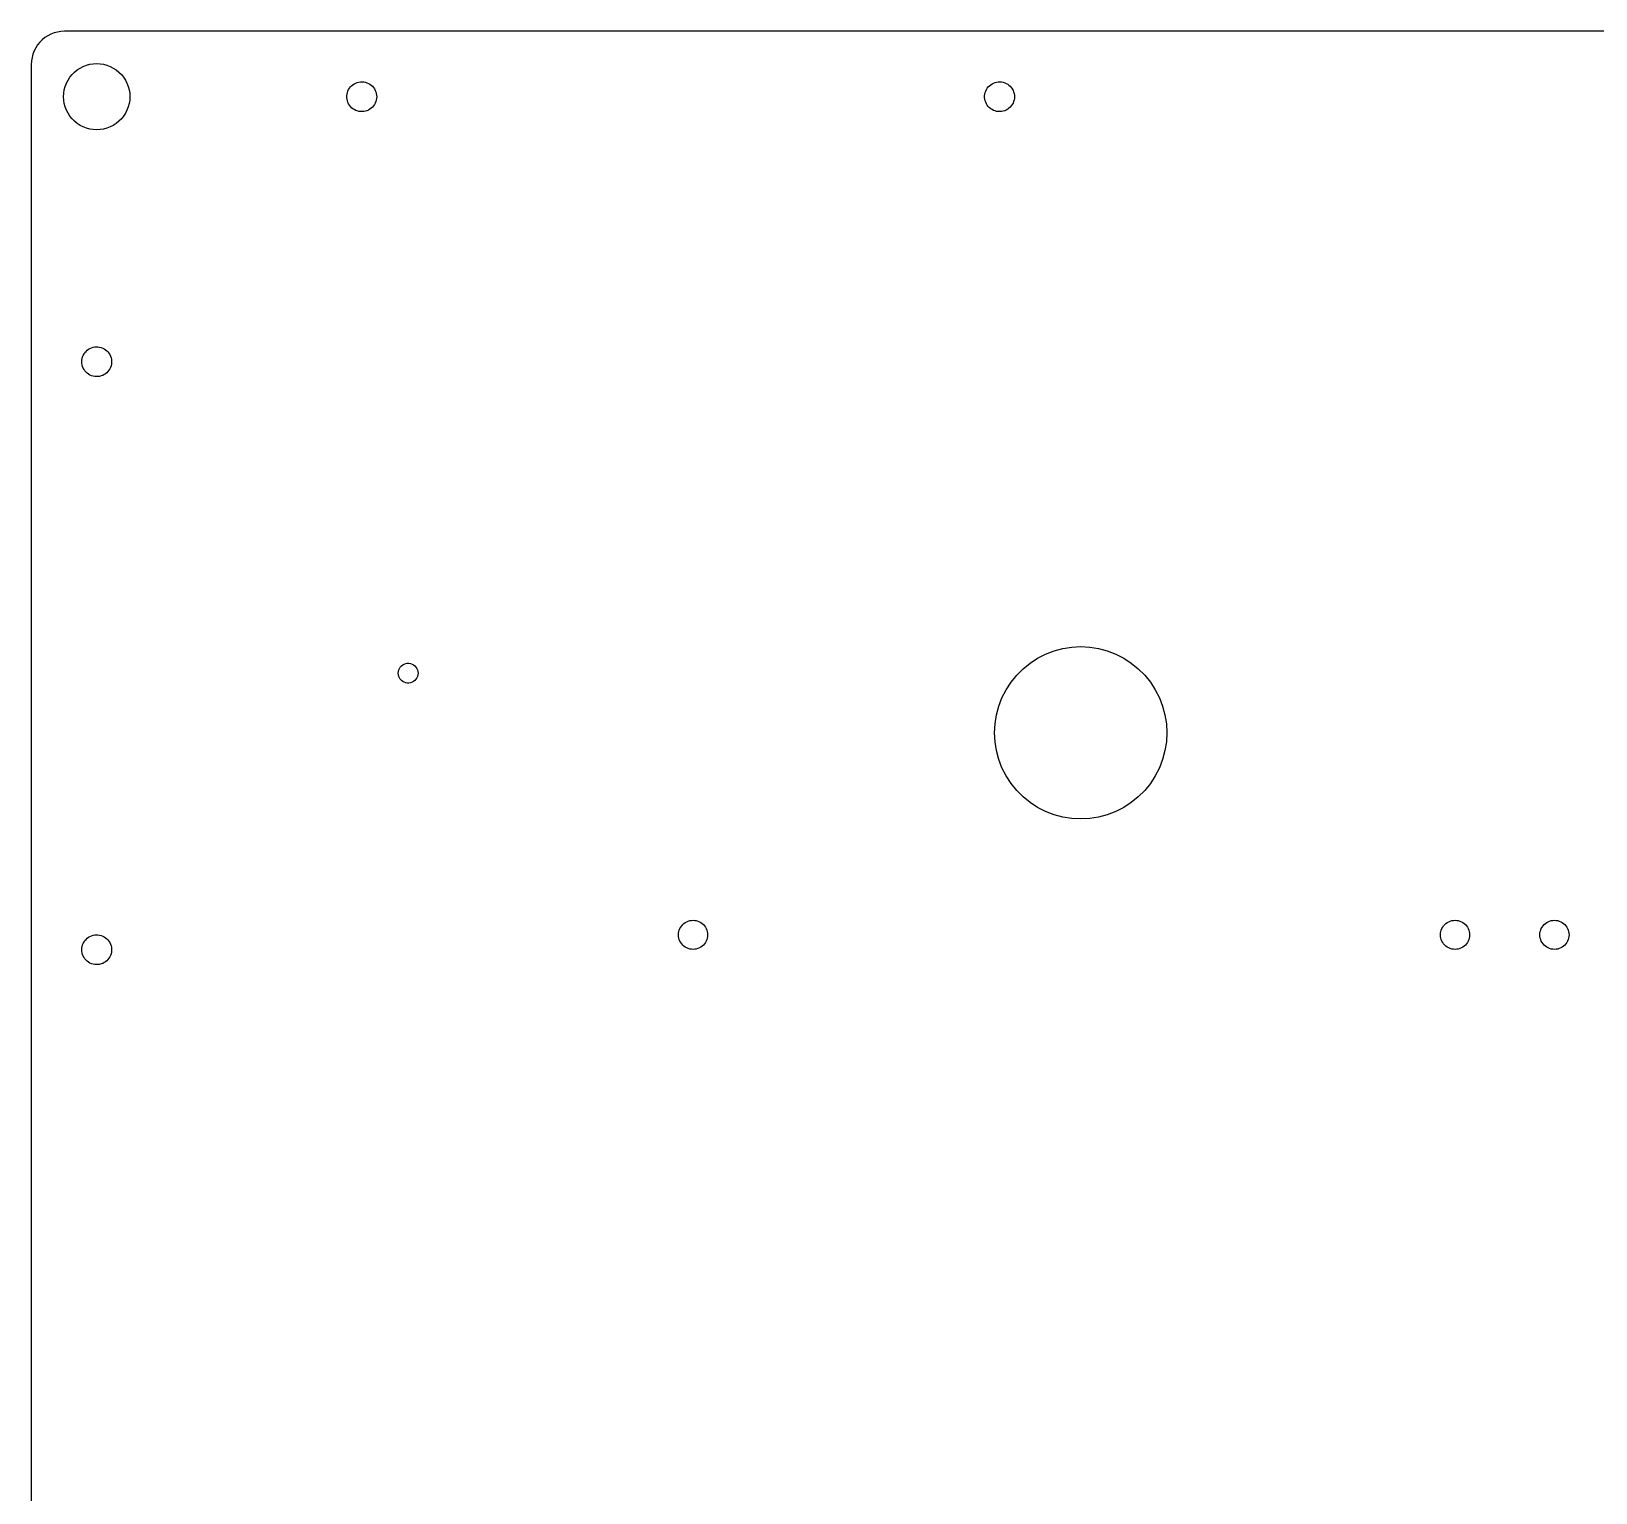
# Model space of a CAD drawing. Header units: metres. Extents: x -242 to 242, y -227 to 227.
# Drawn here: x -242.4 to -6.3, y 6.8 to 227.4 of the extents above; entities that cross this region are included whole.
import ezdxf

# ---------------------------------------------------------------- set-up
doc = ezdxf.new("R2010")
doc.units = ezdxf.units.M

msp = doc.modelspace()

# ---------------------------------------------------------------- linework, layer by layer
for p, q in [((-239.875, 226.705), (-240.314, 226.42)), ((-239.409, 226.943), (-239.875, 226.705)), ((-238.92, 227.13), (-239.409, 226.943)), ((-238.415, 227.266), (-238.92, 227.13)), ((-237.898, 227.348), (-238.415, 227.266)), ((-237.375, 227.375), (-237.898, 227.348)), ((237.375, 227.375), (-237.375, 227.375)), ((-241.943, 224.409), (-242.13, 223.92)), ((-241.705, 224.875), (-241.943, 224.409)), ((-241.42, 225.314), (-241.705, 224.875)), ((-241.091, 225.721), (-241.42, 225.314)), ((-240.721, 226.091), (-241.091, 225.721)), ((-240.314, 226.42), (-240.721, 226.091)), ((-242.348, 222.898), (-242.375, 222.375)), ((-242.375, 222.375), (-242.375, -222.375)), ((-242.266, 223.415), (-242.348, 222.898)), ((-242.13, 223.92), (-242.266, 223.415)), ((-235, 221.83), (-234.534, 222.068)), ((-234.534, 222.068), (-234.045, 222.255)), ((-234.045, 222.255), (-233.54, 222.391)), ((-233.54, 222.391), (-233.023, 222.473)), ((-233.023, 222.473), (-232.5, 222.5)), ((-232.5, 222.5), (-231.977, 222.473)), ((-231.977, 222.473), (-231.46, 222.391)), ((-231.46, 222.391), (-230.955, 222.255)), ((-230.955, 222.255), (-230.466, 222.068)), ((-230.466, 222.068), (-230, 221.83)), ((-237.068, 219.534), (-236.83, 220)), ((-236.83, 220), (-236.545, 220.439)), ((-236.545, 220.439), (-236.216, 220.846)), ((-236.216, 220.846), (-235.846, 221.216)), ((-235.846, 221.216), (-235.439, 221.545)), ((-235.439, 221.545), (-235, 221.83)), ((-230, 221.83), (-229.561, 221.545)), ((-229.561, 221.545), (-229.154, 221.216)), ((-229.154, 221.216), (-228.784, 220.846)), ((-228.784, 220.846), (-228.455, 220.439)), ((-228.455, 220.439), (-228.17, 220)), ((-228.17, 220), (-227.932, 219.534)), ((-193.404, 219.56), (-193.172, 219.647)), ((-193.172, 219.647), (-192.931, 219.708)), ((-192.931, 219.708), (-192.686, 219.742)), ((-192.686, 219.742), (-192.438, 219.749)), ((-192.438, 219.749), (-192.191, 219.729)), ((-192.191, 219.729), (-191.948, 219.681)), ((-191.948, 219.681), (-191.711, 219.607)), ((-191.711, 219.607), (-191.484, 219.508)), ((-97.1538, 219.56), (-96.9217, 219.647)), ((-96.9217, 219.647), (-96.6814, 219.708)), ((-96.6814, 219.708), (-96.4358, 219.742)), ((-96.4358, 219.742), (-96.188, 219.749)), ((-96.188, 219.749), (-95.9409, 219.729)), ((-95.9409, 219.729), (-95.6976, 219.681)), ((-95.6976, 219.681), (-95.4611, 219.607)), ((-95.4611, 219.607), (-95.234, 219.508)), ((-237.5, 217.5), (-237.473, 218.023)), ((-237.473, 216.977), (-237.5, 217.5)), ((-237.473, 218.023), (-237.391, 218.54)), ((-237.391, 218.54), (-237.255, 219.045)), ((-237.255, 219.045), (-237.068, 219.534)), ((-227.932, 219.534), (-227.745, 219.045)), ((-227.745, 219.045), (-227.609, 218.54)), ((-227.609, 218.54), (-227.527, 218.023)), ((-227.527, 218.023), (-227.5, 217.5)), ((-227.5, 217.5), (-227.527, 216.977)), ((-194.747, 217.624), (-194.719, 217.87)), ((-194.747, 217.376), (-194.747, 217.624)), ((-194.719, 217.13), (-194.747, 217.376)), ((-194.719, 217.87), (-194.665, 218.112)), ((-194.665, 218.112), (-194.585, 218.347)), ((-194.585, 218.347), (-194.479, 218.571)), ((-194.479, 218.571), (-194.349, 218.782)), ((-194.349, 218.782), (-194.197, 218.978)), ((-194.197, 218.978), (-194.024, 219.155)), ((-194.024, 219.155), (-193.833, 219.313)), ((-193.833, 219.313), (-193.625, 219.449)), ((-193.625, 219.449), (-193.404, 219.56)), ((-191.484, 219.508), (-191.269, 219.384)), ((-191.269, 219.384), (-191.07, 219.237)), ((-191.07, 219.237), (-190.887, 219.069)), ((-190.887, 219.069), (-190.724, 218.882)), ((-190.724, 218.882), (-190.583, 218.678)), ((-190.583, 218.678), (-190.465, 218.46)), ((-190.465, 218.46), (-190.372, 218.231)), ((-190.372, 218.231), (-190.304, 217.992)), ((-190.304, 217.992), (-190.264, 217.748)), ((-190.264, 217.252), (-190.304, 217.008)), ((-190.264, 217.748), (-190.25, 217.5)), ((-190.25, 217.5), (-190.264, 217.252)), ((-98.4966, 217.624), (-98.4693, 217.87)), ((-98.4966, 217.376), (-98.4966, 217.624)), ((-98.4693, 217.13), (-98.4966, 217.376)), ((-98.4693, 217.87), (-98.4151, 218.112)), ((-98.4151, 218.112), (-98.3346, 218.347)), ((-98.3346, 218.347), (-98.2288, 218.571)), ((-98.2288, 218.571), (-98.099, 218.782)), ((-98.099, 218.782), (-97.9467, 218.978)), ((-97.9467, 218.978), (-97.7739, 219.155)), ((-97.7739, 219.155), (-97.5825, 219.313)), ((-97.5825, 219.313), (-97.375, 219.449)), ((-97.375, 219.449), (-97.1538, 219.56)), ((-95.234, 219.508), (-95.0194, 219.384)), ((-95.0194, 219.384), (-94.8196, 219.237)), ((-94.8196, 219.237), (-94.6372, 219.069)), ((-94.6372, 219.069), (-94.4744, 218.882)), ((-94.4744, 218.882), (-94.3332, 218.678)), ((-94.3332, 218.678), (-94.2152, 218.46)), ((-94.2152, 218.46), (-94.1219, 218.231)), ((-94.1219, 218.231), (-94.0545, 217.992)), ((-94.0545, 217.992), (-94.0137, 217.748)), ((-94.0137, 217.252), (-94.0545, 217.008)), ((-94.0137, 217.748), (-94, 217.5)), ((-94, 217.5), (-94.0137, 217.252)), ((-237.391, 216.46), (-237.473, 216.977)), ((-237.255, 215.955), (-237.391, 216.46)), ((-237.068, 215.466), (-237.255, 215.955)), ((-236.83, 215), (-237.068, 215.466)), ((-236.545, 214.561), (-236.83, 215)), ((-228.17, 215), (-228.455, 214.561)), ((-227.932, 215.466), (-228.17, 215)), ((-227.745, 215.955), (-227.932, 215.466)), ((-227.609, 216.46), (-227.745, 215.955)), ((-227.527, 216.977), (-227.609, 216.46)), ((-194.665, 216.888), (-194.719, 217.13)), ((-194.585, 216.653), (-194.665, 216.888)), ((-194.479, 216.429), (-194.585, 216.653)), ((-194.349, 216.218), (-194.479, 216.429)), ((-194.197, 216.022), (-194.349, 216.218)), ((-194.024, 215.845), (-194.197, 216.022)), ((-193.833, 215.687), (-194.024, 215.845)), ((-193.625, 215.551), (-193.833, 215.687)), ((-193.404, 215.44), (-193.625, 215.551)), ((-193.172, 215.353), (-193.404, 215.44)), ((-192.931, 215.292), (-193.172, 215.353)), ((-192.686, 215.258), (-192.931, 215.292)), ((-192.438, 215.251), (-192.686, 215.258)), ((-192.191, 215.271), (-192.438, 215.251)), ((-191.948, 215.319), (-192.191, 215.271)), ((-191.711, 215.393), (-191.948, 215.319)), ((-191.484, 215.492), (-191.711, 215.393)), ((-191.269, 215.616), (-191.484, 215.492)), ((-191.07, 215.763), (-191.269, 215.616)), ((-190.887, 215.931), (-191.07, 215.763)), ((-190.724, 216.118), (-190.887, 215.931)), ((-190.583, 216.322), (-190.724, 216.118)), ((-190.465, 216.54), (-190.583, 216.322)), ((-190.372, 216.769), (-190.465, 216.54)), ((-190.304, 217.008), (-190.372, 216.769)), ((-98.4151, 216.888), (-98.4693, 217.13)), ((-98.3346, 216.653), (-98.4151, 216.888)), ((-98.2288, 216.429), (-98.3346, 216.653)), ((-98.099, 216.218), (-98.2288, 216.429)), ((-97.9467, 216.022), (-98.099, 216.218)), ((-97.7739, 215.845), (-97.9467, 216.022)), ((-97.5825, 215.687), (-97.7739, 215.845)), ((-97.375, 215.551), (-97.5825, 215.687)), ((-97.1538, 215.44), (-97.375, 215.551)), ((-96.9217, 215.353), (-97.1538, 215.44)), ((-96.6814, 215.292), (-96.9217, 215.353)), ((-96.4358, 215.258), (-96.6814, 215.292)), ((-96.188, 215.251), (-96.4358, 215.258)), ((-95.9409, 215.271), (-96.188, 215.251)), ((-95.6976, 215.319), (-95.9409, 215.271)), ((-95.4611, 215.393), (-95.6976, 215.319)), ((-95.234, 215.492), (-95.4611, 215.393)), ((-95.0194, 215.616), (-95.234, 215.492)), ((-94.8196, 215.763), (-95.0194, 215.616)), ((-94.6372, 215.931), (-94.8196, 215.763)), ((-94.4744, 216.118), (-94.6372, 215.931)), ((-94.3332, 216.322), (-94.4744, 216.118)), ((-94.2152, 216.54), (-94.3332, 216.322)), ((-94.1219, 216.769), (-94.2152, 216.54)), ((-94.0545, 217.008), (-94.1219, 216.769)), ((-236.216, 214.154), (-236.545, 214.561)), ((-235.846, 213.784), (-236.216, 214.154)), ((-235.439, 213.455), (-235.846, 213.784)), ((-235, 213.17), (-235.439, 213.455)), ((-234.534, 212.932), (-235, 213.17)), ((-234.045, 212.745), (-234.534, 212.932)), ((-233.54, 212.609), (-234.045, 212.745)), ((-233.023, 212.527), (-233.54, 212.609)), ((-232.5, 212.5), (-233.023, 212.527)), ((-231.977, 212.527), (-232.5, 212.5)), ((-231.46, 212.609), (-231.977, 212.527)), ((-230.955, 212.745), (-231.46, 212.609)), ((-230.466, 212.932), (-230.955, 212.745)), ((-230, 213.17), (-230.466, 212.932)), ((-229.561, 213.455), (-230, 213.17)), ((-229.154, 213.784), (-229.561, 213.455)), ((-228.784, 214.154), (-229.154, 213.784)), ((-228.455, 214.561), (-228.784, 214.154)), ((-233.731, 179.384), (-233.516, 179.508)), ((-233.516, 179.508), (-233.289, 179.607)), ((-233.289, 179.607), (-233.052, 179.681)), ((-233.052, 179.681), (-232.809, 179.729)), ((-232.809, 179.729), (-232.562, 179.749)), ((-232.562, 179.749), (-232.314, 179.742)), ((-232.314, 179.742), (-232.069, 179.708)), ((-232.069, 179.708), (-231.828, 179.647)), ((-231.828, 179.647), (-231.596, 179.56)), ((-231.596, 179.56), (-231.375, 179.449)), ((-231.375, 179.449), (-231.167, 179.313)), ((-234.75, 177.5), (-234.736, 177.748)), ((-234.736, 177.252), (-234.75, 177.5)), ((-234.736, 177.748), (-234.696, 177.992)), ((-234.696, 177.008), (-234.736, 177.252)), ((-234.696, 177.992), (-234.628, 178.231)), ((-234.628, 178.231), (-234.535, 178.46)), ((-234.535, 178.46), (-234.417, 178.678)), ((-234.417, 178.678), (-234.276, 178.882)), ((-234.276, 178.882), (-234.113, 179.069)), ((-234.113, 179.069), (-233.93, 179.237)), ((-233.93, 179.237), (-233.731, 179.384)), ((-231.167, 179.313), (-230.976, 179.155)), ((-230.976, 179.155), (-230.803, 178.978)), ((-230.803, 178.978), (-230.651, 178.782)), ((-230.651, 178.782), (-230.521, 178.571)), ((-230.521, 178.571), (-230.415, 178.347)), ((-230.415, 178.347), (-230.335, 178.112)), ((-230.335, 178.112), (-230.281, 177.87)), ((-230.281, 177.13), (-230.335, 176.888)), ((-230.281, 177.87), (-230.253, 177.624)), ((-230.253, 177.376), (-230.281, 177.13)), ((-230.253, 177.624), (-230.253, 177.376)), ((-234.628, 176.769), (-234.696, 177.008)), ((-234.535, 176.54), (-234.628, 176.769)), ((-234.417, 176.322), (-234.535, 176.54)), ((-234.276, 176.118), (-234.417, 176.322)), ((-234.113, 175.931), (-234.276, 176.118)), ((-233.93, 175.763), (-234.113, 175.931)), ((-233.731, 175.616), (-233.93, 175.763)), ((-233.516, 175.492), (-233.731, 175.616)), ((-233.289, 175.393), (-233.516, 175.492)), ((-233.052, 175.319), (-233.289, 175.393)), ((-232.809, 175.271), (-233.052, 175.319)), ((-232.562, 175.251), (-232.809, 175.271)), ((-232.314, 175.258), (-232.562, 175.251)), ((-232.069, 175.292), (-232.314, 175.258)), ((-231.828, 175.353), (-232.069, 175.292)), ((-231.596, 175.44), (-231.828, 175.353)), ((-231.375, 175.551), (-231.596, 175.44)), ((-231.167, 175.687), (-231.375, 175.551)), ((-230.976, 175.845), (-231.167, 175.687)), ((-230.803, 176.022), (-230.976, 175.845)), ((-230.651, 176.218), (-230.803, 176.022)), ((-230.521, 176.429), (-230.651, 176.218)), ((-230.415, 176.653), (-230.521, 176.429)), ((-230.335, 176.888), (-230.415, 176.653)), ((-91.6412, 132.017), (-90.5, 132.758)), ((-90.5, 132.758), (-89.2876, 133.376)), ((-89.2876, 133.376), (-88.0172, 133.864)), ((-88.0172, 133.864), (-86.7029, 134.216)), ((-86.7029, 134.216), (-85.3589, 134.429)), ((-85.3589, 134.429), (-84, 134.5)), ((-84, 134.5), (-82.6411, 134.429)), ((-82.6411, 134.429), (-81.2971, 134.216)), ((-81.2971, 134.216), (-79.9828, 133.864)), ((-79.9828, 133.864), (-78.7124, 133.376)), ((-78.7124, 133.376), (-77.5, 132.758)), ((-77.5, 132.758), (-76.3588, 132.017)), ((-187, 130.5), (-186.98, 130.747)), ((-186.98, 130.253), (-187, 130.5)), ((-186.98, 130.747), (-186.919, 130.987)), ((-186.919, 130.013), (-186.98, 130.253)), ((-186.919, 130.987), (-186.819, 131.214)), ((-186.819, 129.786), (-186.919, 130.013)), ((-186.819, 131.214), (-186.684, 131.421)), ((-186.684, 131.421), (-186.516, 131.604)), ((-186.516, 131.604), (-186.32, 131.756)), ((-186.32, 131.756), (-186.103, 131.874)), ((-186.103, 131.874), (-185.868, 131.954)), ((-185.868, 131.954), (-185.624, 131.995)), ((-185.624, 131.995), (-185.376, 131.995)), ((-185.376, 131.995), (-185.132, 131.954)), ((-185.132, 131.954), (-184.897, 131.874)), ((-184.897, 131.874), (-184.68, 131.756)), ((-184.68, 131.756), (-184.484, 131.604)), ((-184.484, 131.604), (-184.316, 131.421)), ((-184.316, 131.421), (-184.181, 131.214)), ((-184.181, 131.214), (-184.081, 130.987)), ((-184.081, 130.013), (-184.181, 129.786)), ((-184.081, 130.987), (-184.02, 130.747)), ((-184.02, 130.253), (-184.081, 130.013)), ((-184.02, 130.747), (-184, 130.5)), ((-184, 130.5), (-184.02, 130.253)), ((-94.5172, 129.141), (-93.6609, 130.199)), ((-93.6609, 130.199), (-92.6987, 131.161)), ((-92.6987, 131.161), (-91.6412, 132.017)), ((-76.3588, 132.017), (-75.3013, 131.161)), ((-75.3013, 131.161), (-74.3391, 130.199)), ((-74.3391, 130.199), (-73.4828, 129.141)), ((-186.684, 129.579), (-186.819, 129.786)), ((-186.516, 129.396), (-186.684, 129.579)), ((-186.32, 129.244), (-186.516, 129.396)), ((-186.103, 129.126), (-186.32, 129.244)), ((-185.868, 129.046), (-186.103, 129.126)), ((-185.624, 129.005), (-185.868, 129.046)), ((-185.376, 129.005), (-185.624, 129.005)), ((-185.132, 129.046), (-185.376, 129.005)), ((-184.897, 129.126), (-185.132, 129.046)), ((-184.68, 129.244), (-184.897, 129.126)), ((-184.484, 129.396), (-184.68, 129.244)), ((-184.316, 129.579), (-184.484, 129.396)), ((-184.181, 129.786), (-184.316, 129.579)), ((-95.8761, 126.788), (-95.2583, 128)), ((-95.2583, 128), (-94.5172, 129.141)), ((-73.4828, 129.141), (-72.7417, 128)), ((-72.7417, 128), (-72.1239, 126.788)), ((-96.7159, 124.203), (-96.3637, 125.517)), ((-96.3637, 125.517), (-95.8761, 126.788)), ((-72.1239, 126.788), (-71.6363, 125.517)), ((-71.6363, 125.517), (-71.2841, 124.203)), ((-97, 121.5), (-96.9288, 122.859)), ((-96.9288, 122.859), (-96.7159, 124.203)), ((-71.2841, 124.203), (-71.0712, 122.859)), ((-71.0712, 122.859), (-71, 121.5)), ((-96.9288, 120.141), (-97, 121.5)), ((-71, 121.5), (-71.0712, 120.141)), ((-96.7159, 118.797), (-96.9288, 120.141)), ((-96.3637, 117.483), (-96.7159, 118.797)), ((-71.2841, 118.797), (-71.6363, 117.483)), ((-71.0712, 120.141), (-71.2841, 118.797)), ((-95.8761, 116.212), (-96.3637, 117.483)), ((-95.2583, 115), (-95.8761, 116.212)), ((-72.1239, 116.212), (-72.7417, 115)), ((-71.6363, 117.483), (-72.1239, 116.212)), ((-94.5172, 113.859), (-95.2583, 115)), ((-93.6609, 112.801), (-94.5172, 113.859)), ((-73.4828, 113.859), (-74.3391, 112.801)), ((-72.7417, 115), (-73.4828, 113.859)), ((-92.6987, 111.839), (-93.6609, 112.801)), ((-91.6412, 110.983), (-92.6987, 111.839)), ((-90.5, 110.242), (-91.6412, 110.983)), ((-76.3588, 110.983), (-77.5, 110.242)), ((-75.3013, 111.839), (-76.3588, 110.983)), ((-74.3391, 112.801), (-75.3013, 111.839)), ((-89.2876, 109.624), (-90.5, 110.242)), ((-88.0172, 109.136), (-89.2876, 109.624)), ((-86.7029, 108.784), (-88.0172, 109.136)), ((-85.3589, 108.571), (-86.7029, 108.784)), ((-81.2971, 108.784), (-82.6411, 108.571)), ((-79.9828, 109.136), (-81.2971, 108.784)), ((-78.7124, 109.624), (-79.9828, 109.136)), ((-77.5, 110.242), (-78.7124, 109.624)), ((-84, 108.5), (-85.3589, 108.571)), ((-82.6411, 108.571), (-84, 108.5)), ((-144.482, 91.9545), (-144.363, 92.1705)), ((-144.363, 92.1705), (-144.22, 92.3717)), ((-144.22, 92.3717), (-144.056, 92.5556)), ((-144.056, 92.5556), (-143.872, 92.72)), ((-143.872, 92.72), (-143.67, 92.8628)), ((-143.67, 92.8628), (-143.455, 92.9821)), ((-143.455, 92.9821), (-143.227, 93.0765)), ((-143.227, 93.0765), (-142.99, 93.1448)), ((-142.99, 93.1448), (-142.746, 93.1862)), ((-142.746, 93.1862), (-142.5, 93.2)), ((-142.5, 93.2), (-142.254, 93.1862)), ((-142.254, 93.1862), (-142.01, 93.1448)), ((-142.01, 93.1448), (-141.773, 93.0765)), ((-141.773, 93.0765), (-141.545, 92.9821)), ((-141.545, 92.9821), (-141.33, 92.8628)), ((-141.33, 92.8628), (-141.128, 92.72)), ((-141.128, 92.72), (-140.944, 92.5556)), ((-140.944, 92.5556), (-140.78, 92.3717)), ((-140.78, 92.3717), (-140.637, 92.1705)), ((-140.637, 92.1705), (-140.518, 91.9545)), ((-29.4821, 91.9545), (-29.3628, 92.1705)), ((-29.3628, 92.1705), (-29.22, 92.3717)), ((-29.22, 92.3717), (-29.0556, 92.5556)), ((-29.0556, 92.5556), (-28.8717, 92.72)), ((-28.8717, 92.72), (-28.6705, 92.8628)), ((-28.6705, 92.8628), (-28.4545, 92.9821)), ((-28.4545, 92.9821), (-28.2266, 93.0765)), ((-28.2266, 93.0765), (-27.9895, 93.1448)), ((-27.9895, 93.1448), (-27.7463, 93.1862)), ((-27.7463, 93.1862), (-27.5, 93.2)), ((-27.5, 93.2), (-27.2537, 93.1862)), ((-27.2537, 93.1862), (-27.0105, 93.1448)), ((-27.0105, 93.1448), (-26.7734, 93.0765)), ((-26.7734, 93.0765), (-26.5455, 92.9821)), ((-26.5455, 92.9821), (-26.3295, 92.8628)), ((-26.3295, 92.8628), (-26.1283, 92.72)), ((-26.1283, 92.72), (-25.9444, 92.5556)), ((-25.9444, 92.5556), (-25.78, 92.3717)), ((-25.78, 92.3717), (-25.6372, 92.1705)), ((-25.6372, 92.1705), (-25.5179, 91.9545)), ((-14.4821, 91.9545), (-14.3628, 92.1705)), ((-14.3628, 92.1705), (-14.22, 92.3717)), ((-14.22, 92.3717), (-14.0556, 92.5556)), ((-14.0556, 92.5556), (-13.8717, 92.72)), ((-13.8717, 92.72), (-13.6705, 92.8628)), ((-13.6705, 92.8628), (-13.4545, 92.9821)), ((-13.4545, 92.9821), (-13.2266, 93.0765)), ((-13.2266, 93.0765), (-12.9895, 93.1448)), ((-12.9895, 93.1448), (-12.7463, 93.1862)), ((-12.7463, 93.1862), (-12.5, 93.2)), ((-12.5, 93.2), (-12.2537, 93.1862)), ((-12.2537, 93.1862), (-12.0105, 93.1448)), ((-12.0105, 93.1448), (-11.7734, 93.0765)), ((-11.7734, 93.0765), (-11.5455, 92.9821)), ((-11.5455, 92.9821), (-11.3295, 92.8628)), ((-11.3295, 92.8628), (-11.1283, 92.72)), ((-11.1283, 92.72), (-10.9444, 92.5556)), ((-10.9444, 92.5556), (-10.78, 92.3717)), ((-10.78, 92.3717), (-10.6372, 92.1705)), ((-10.6372, 92.1705), (-10.5179, 91.9545)), ((-234.535, 89.7102), (-234.417, 89.9283)), ((-234.417, 89.9283), (-234.276, 90.132)), ((-234.276, 90.132), (-234.113, 90.3189)), ((-234.113, 90.3189), (-233.93, 90.4868)), ((-233.93, 90.4868), (-233.731, 90.6336)), ((-233.731, 90.6336), (-233.516, 90.7576)), ((-233.516, 90.7576), (-233.289, 90.8571)), ((-233.289, 90.8571), (-233.052, 90.9312)), ((-233.052, 90.9312), (-232.809, 90.9787)), ((-232.809, 90.9787), (-232.562, 90.9991)), ((-232.562, 90.9991), (-232.314, 90.9923)), ((-232.314, 90.9923), (-232.069, 90.9583)), ((-232.069, 90.9583), (-231.828, 90.8974)), ((-231.828, 90.8974), (-231.596, 90.8105)), ((-231.596, 90.8105), (-231.375, 90.6985)), ((-231.375, 90.6985), (-231.167, 90.563)), ((-231.167, 90.563), (-230.976, 90.4054)), ((-230.976, 90.4054), (-230.803, 90.2277)), ((-230.803, 90.2277), (-230.651, 90.0321)), ((-230.651, 90.0321), (-230.521, 89.8209)), ((-230.521, 89.8209), (-230.415, 89.5967)), ((-144.7, 91), (-144.686, 91.2463)), ((-144.686, 90.7537), (-144.7, 91)), ((-144.686, 91.2463), (-144.645, 91.4895)), ((-144.645, 90.5105), (-144.686, 90.7537)), ((-144.645, 91.4895), (-144.577, 91.7266)), ((-144.577, 90.2734), (-144.645, 90.5105)), ((-144.577, 91.7266), (-144.482, 91.9545)), ((-144.482, 90.0455), (-144.577, 90.2734)), ((-144.363, 89.8295), (-144.482, 90.0455)), ((-144.22, 89.6283), (-144.363, 89.8295)), ((-140.637, 89.8295), (-140.78, 89.6283)), ((-140.518, 90.0455), (-140.637, 89.8295)), ((-140.518, 91.9545), (-140.423, 91.7266)), ((-140.423, 90.2734), (-140.518, 90.0455)), ((-140.423, 91.7266), (-140.355, 91.4895)), ((-140.355, 90.5105), (-140.423, 90.2734)), ((-140.355, 91.4895), (-140.314, 91.2463)), ((-140.314, 90.7537), (-140.355, 90.5105)), ((-140.314, 91.2463), (-140.3, 91)), ((-140.3, 91), (-140.314, 90.7537)), ((-29.7, 91), (-29.6862, 91.2463)), ((-29.6862, 90.7537), (-29.7, 91)), ((-29.6862, 91.2463), (-29.6448, 91.4895)), ((-29.6448, 90.5105), (-29.6862, 90.7537)), ((-29.6448, 91.4895), (-29.5765, 91.7266)), ((-29.5765, 90.2734), (-29.6448, 90.5105)), ((-29.5765, 91.7266), (-29.4821, 91.9545)), ((-29.4821, 90.0455), (-29.5765, 90.2734)), ((-29.3628, 89.8295), (-29.4821, 90.0455)), ((-29.22, 89.6283), (-29.3628, 89.8295)), ((-25.6372, 89.8295), (-25.78, 89.6283)), ((-25.5179, 90.0455), (-25.6372, 89.8295)), ((-25.5179, 91.9545), (-25.4234, 91.7266)), ((-25.4234, 90.2734), (-25.5179, 90.0455)), ((-25.4234, 91.7266), (-25.3551, 91.4895)), ((-25.3551, 90.5105), (-25.4234, 90.2734)), ((-25.3551, 91.4895), (-25.3138, 91.2463)), ((-25.3138, 90.7537), (-25.3551, 90.5105)), ((-25.3138, 91.2463), (-25.3, 91)), ((-25.3, 91), (-25.3138, 90.7537)), ((-14.7, 91), (-14.6862, 91.2463)), ((-14.6862, 90.7537), (-14.7, 91)), ((-14.6862, 91.2463), (-14.6448, 91.4895)), ((-14.6448, 90.5105), (-14.6862, 90.7537)), ((-14.6448, 91.4895), (-14.5765, 91.7266)), ((-14.5765, 90.2734), (-14.6448, 90.5105)), ((-14.5765, 91.7266), (-14.4821, 91.9545)), ((-14.4821, 90.0455), (-14.5765, 90.2734)), ((-14.3628, 89.8295), (-14.4821, 90.0455)), ((-14.22, 89.6283), (-14.3628, 89.8295)), ((-10.6372, 89.8295), (-10.78, 89.6283)), ((-10.5179, 90.0455), (-10.6372, 89.8295)), ((-10.5179, 91.9545), (-10.4234, 91.7266)), ((-10.4234, 90.2734), (-10.5179, 90.0455)), ((-10.4234, 91.7266), (-10.3551, 91.4895)), ((-10.3551, 90.5105), (-10.4234, 90.2734)), ((-10.3551, 91.4895), (-10.3138, 91.2463)), ((-10.3138, 90.7537), (-10.3551, 90.5105)), ((-10.3138, 91.2463), (-10.3, 91)), ((-10.3, 91), (-10.3138, 90.7537)), ((-234.75, 88.75), (-234.736, 88.9975)), ((-234.736, 88.5025), (-234.75, 88.75)), ((-234.736, 88.9975), (-234.696, 89.242)), ((-234.696, 88.258), (-234.736, 88.5025)), ((-234.696, 89.242), (-234.628, 89.4806)), ((-234.628, 88.0194), (-234.696, 88.258)), ((-234.628, 89.4806), (-234.535, 89.7102)), ((-234.535, 87.7897), (-234.628, 88.0194)), ((-234.417, 87.5717), (-234.535, 87.7897)), ((-234.276, 87.368), (-234.417, 87.5717)), ((-234.113, 87.1811), (-234.276, 87.368)), ((-230.651, 87.4679), (-230.803, 87.2723)), ((-230.521, 87.6791), (-230.651, 87.4679)), ((-230.415, 87.9033), (-230.521, 87.6791)), ((-230.415, 89.5967), (-230.335, 89.3622)), ((-230.335, 88.1378), (-230.415, 87.9033)), ((-230.335, 89.3622), (-230.281, 89.1203)), ((-230.281, 88.3797), (-230.335, 88.1378)), ((-230.281, 89.1203), (-230.253, 88.8739)), ((-230.253, 88.6261), (-230.281, 88.3797)), ((-230.253, 88.8739), (-230.253, 88.6261)), ((-144.056, 89.4444), (-144.22, 89.6283)), ((-143.872, 89.28), (-144.056, 89.4444)), ((-143.67, 89.1372), (-143.872, 89.28)), ((-143.455, 89.0179), (-143.67, 89.1372)), ((-143.227, 88.9234), (-143.455, 89.0179)), ((-142.99, 88.8551), (-143.227, 88.9234)), ((-142.746, 88.8138), (-142.99, 88.8551)), ((-142.5, 88.8), (-142.746, 88.8138)), ((-142.254, 88.8138), (-142.5, 88.8)), ((-142.01, 88.8551), (-142.254, 88.8138)), ((-141.773, 88.9234), (-142.01, 88.8551)), ((-141.545, 89.0179), (-141.773, 88.9234)), ((-141.33, 89.1372), (-141.545, 89.0179)), ((-141.128, 89.28), (-141.33, 89.1372)), ((-140.944, 89.4444), (-141.128, 89.28)), ((-140.78, 89.6283), (-140.944, 89.4444)), ((-29.0556, 89.4444), (-29.22, 89.6283)), ((-28.8717, 89.28), (-29.0556, 89.4444)), ((-28.6705, 89.1372), (-28.8717, 89.28)), ((-28.4545, 89.0179), (-28.6705, 89.1372)), ((-28.2266, 88.9234), (-28.4545, 89.0179)), ((-27.9895, 88.8551), (-28.2266, 88.9234)), ((-27.7463, 88.8138), (-27.9895, 88.8551)), ((-27.5, 88.8), (-27.7463, 88.8138)), ((-27.2537, 88.8138), (-27.5, 88.8)), ((-27.0105, 88.8551), (-27.2537, 88.8138)), ((-26.7734, 88.9234), (-27.0105, 88.8551)), ((-26.5455, 89.0179), (-26.7734, 88.9234)), ((-26.3295, 89.1372), (-26.5455, 89.0179)), ((-26.1283, 89.28), (-26.3295, 89.1372)), ((-25.9444, 89.4444), (-26.1283, 89.28)), ((-25.78, 89.6283), (-25.9444, 89.4444)), ((-14.0556, 89.4444), (-14.22, 89.6283)), ((-13.8717, 89.28), (-14.0556, 89.4444)), ((-13.6705, 89.1372), (-13.8717, 89.28)), ((-13.4545, 89.0179), (-13.6705, 89.1372)), ((-13.2266, 88.9234), (-13.4545, 89.0179)), ((-12.9895, 88.8551), (-13.2266, 88.9234)), ((-12.7463, 88.8138), (-12.9895, 88.8551)), ((-12.5, 88.8), (-12.7463, 88.8138)), ((-12.2537, 88.8138), (-12.5, 88.8)), ((-12.0105, 88.8551), (-12.2537, 88.8138)), ((-11.7734, 88.9234), (-12.0105, 88.8551)), ((-11.5455, 89.0179), (-11.7734, 88.9234)), ((-11.3295, 89.1372), (-11.5455, 89.0179)), ((-11.1283, 89.28), (-11.3295, 89.1372)), ((-10.9444, 89.4444), (-11.1283, 89.28)), ((-10.78, 89.6283), (-10.9444, 89.4444)), ((-233.93, 87.0132), (-234.113, 87.1811)), ((-233.731, 86.8664), (-233.93, 87.0132)), ((-233.516, 86.7424), (-233.731, 86.8664)), ((-233.289, 86.6429), (-233.516, 86.7424)), ((-233.052, 86.5688), (-233.289, 86.6429)), ((-232.809, 86.5213), (-233.052, 86.5688)), ((-232.562, 86.5009), (-232.809, 86.5213)), ((-232.314, 86.5077), (-232.562, 86.5009)), ((-232.069, 86.5417), (-232.314, 86.5077)), ((-231.828, 86.6026), (-232.069, 86.5417)), ((-231.596, 86.6895), (-231.828, 86.6026)), ((-231.375, 86.8014), (-231.596, 86.6895)), ((-231.167, 86.937), (-231.375, 86.8014)), ((-230.976, 87.0946), (-231.167, 86.937)), ((-230.803, 87.2723), (-230.976, 87.0946))]:
    msp.add_line(p, q)

doc.saveas('drawing.dxf')
